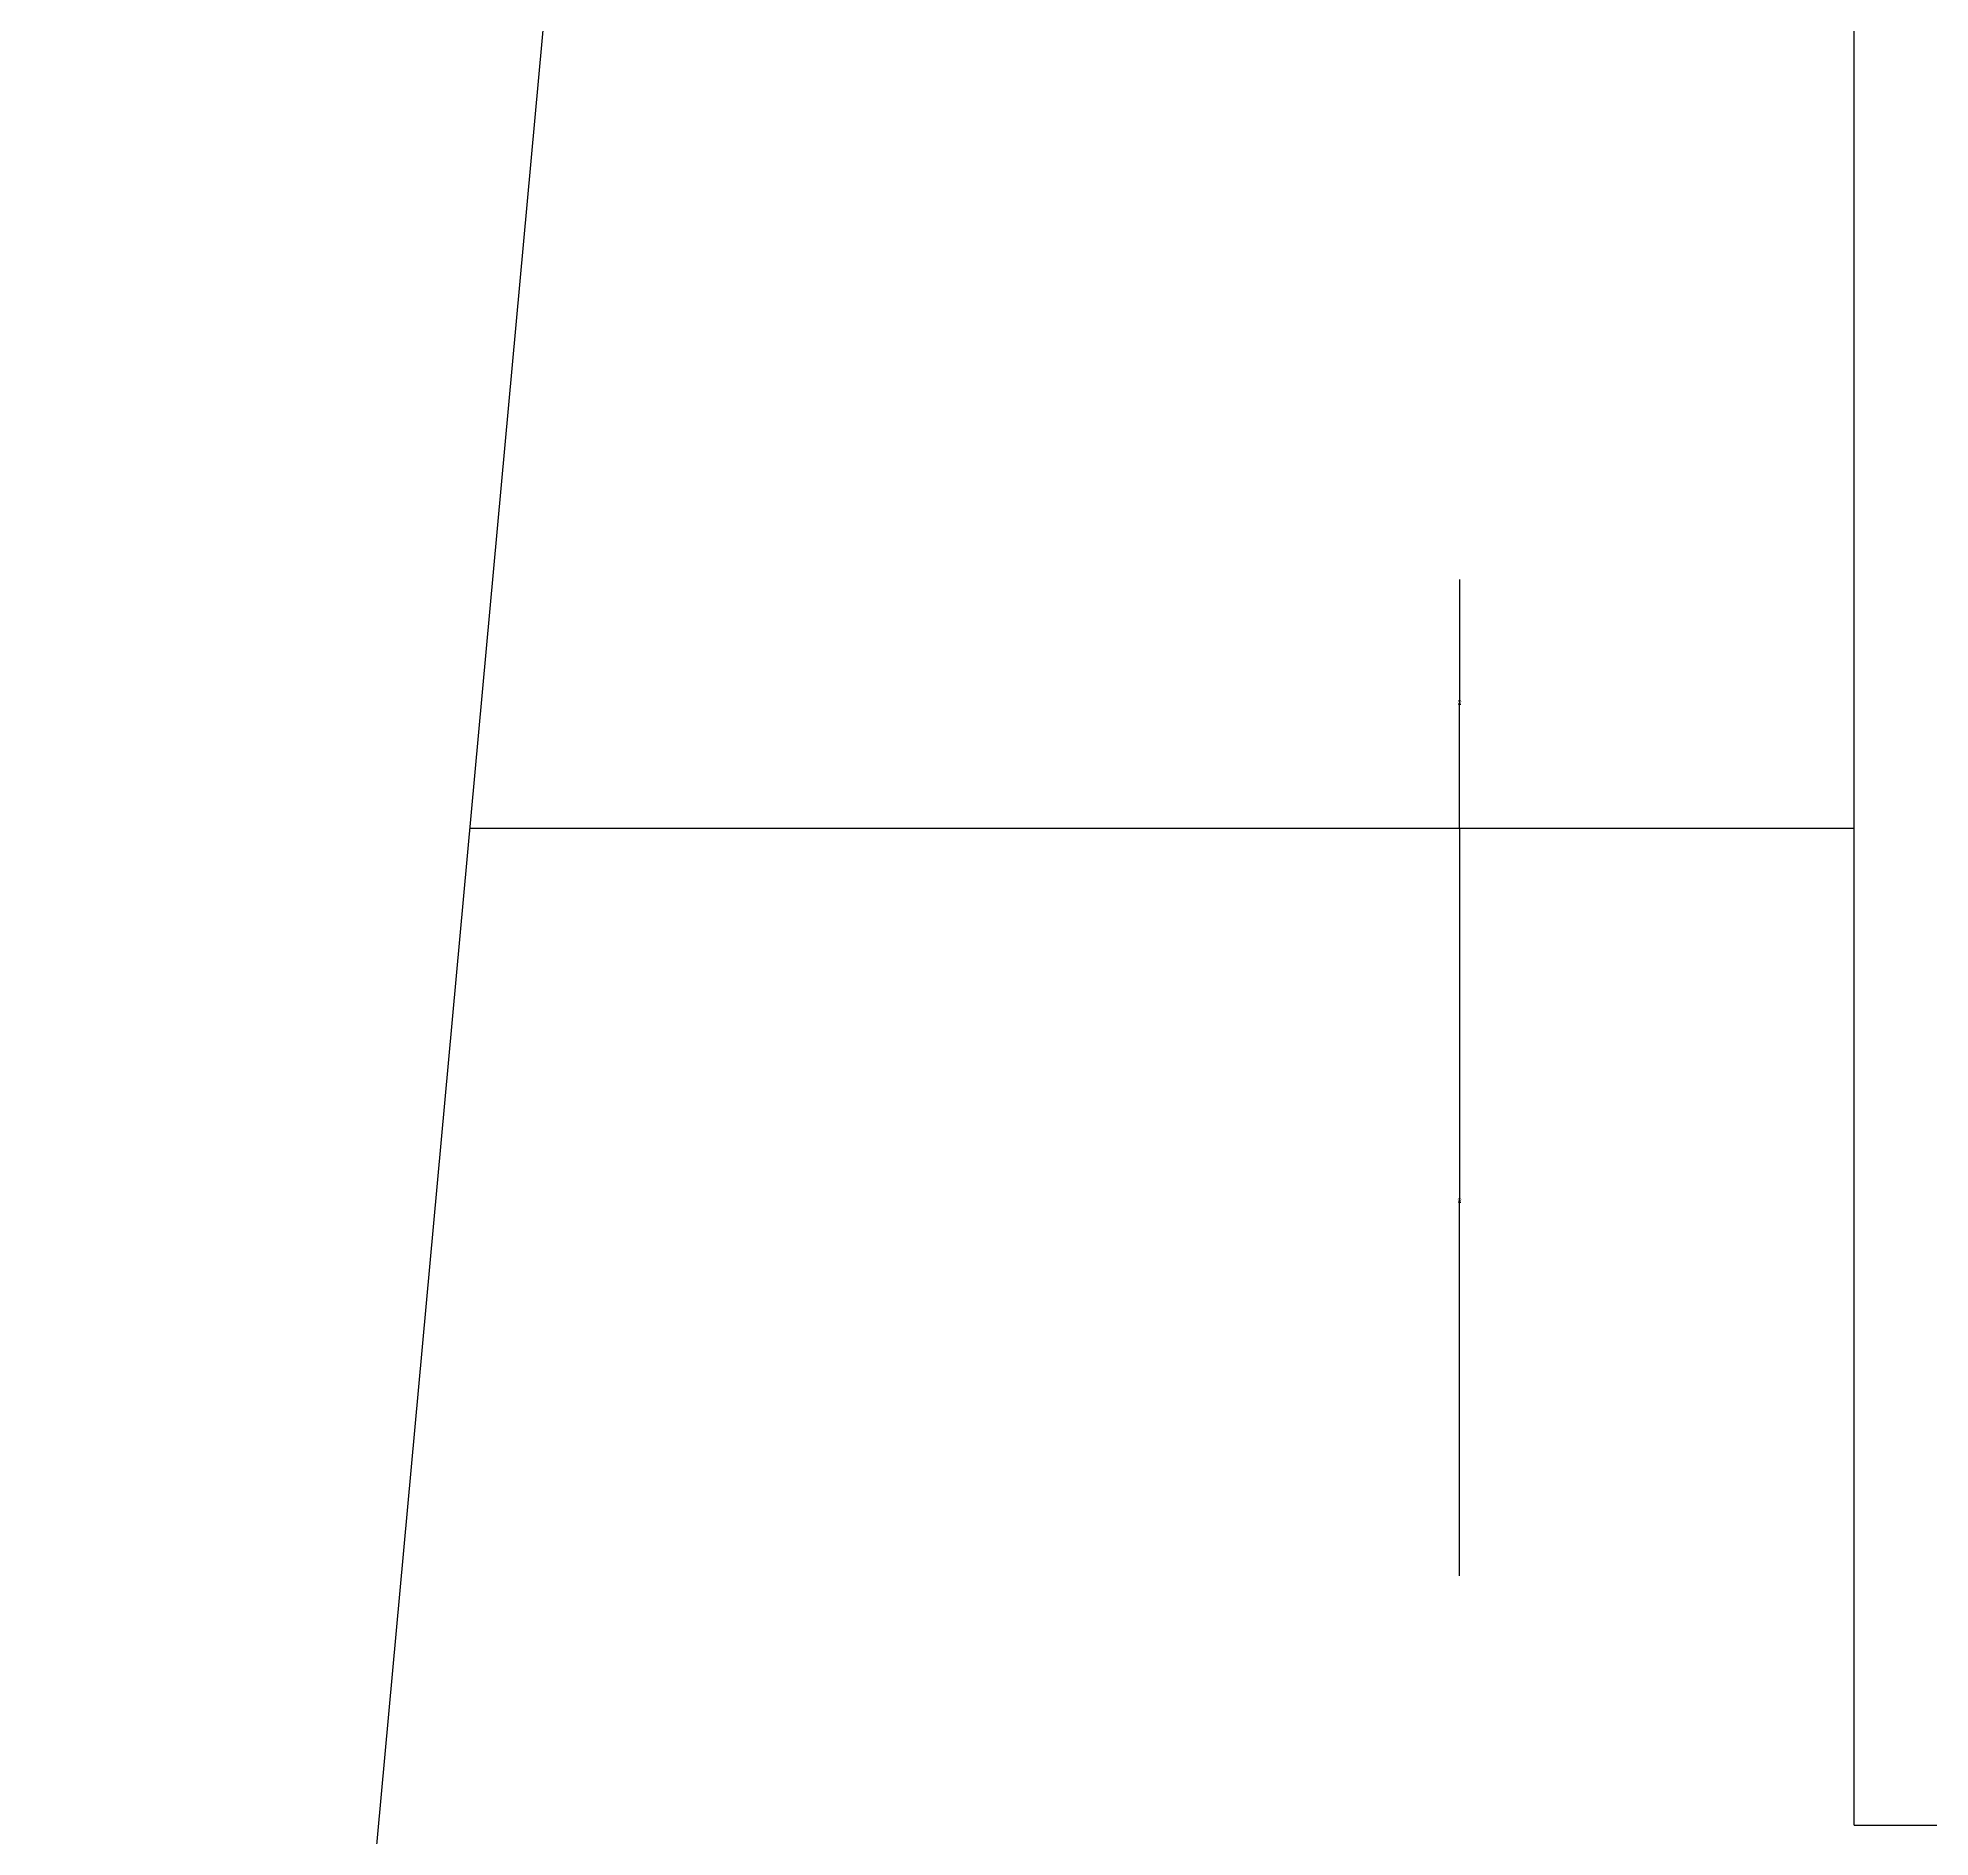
# Model space of a CAD drawing. Header units: metres. Extents: x -9731 to 0, y -43331 to 0.
# Drawn here: x -5175 to -4416, y -34687 to -33965 of the extents above; entities that cross this region are included whole.
import ezdxf

# ---------------------------------------------------------------- set-up
doc = ezdxf.new("R2010")
doc.units = ezdxf.units.M
doc.layers.add('4', color=4, linetype='Continuous')
doc.layers.add('DIM', color=3, linetype='Continuous')
doc.dimstyles.get("Standard").update_dxf_attribs({"dimtxt": 2.5, "dimasz": 2.5, "dimexe": 1.25, "dimexo": 0.625, "dimtad": 1, "dimcen": 2.5, "dimazin": 3, "dimtfac": 1, "dimtmove": 0, "dimatfit": 3})

# ---------------------------------------------------------------- blocks, each defined once
blk = doc.blocks.new('*D25')
for p, q in [((-4604.39, -34281.96), (-4604.39, -34431.96)), ((-4604.64, -34431.96), (-4604.89, -34431.96)), ((-4604.39, -34581.96), (-4604.39, -34431.96)), ((-4604.39, -34431.96), (-4604.39, -34431.96)), ((-4604.14, -34431.96), (-4603.89, -34431.96))]:
    blk.add_line(p, q)
at = {"layer": 'Defpoints'}
for p in [(-4604.39, -34281.96), (-4604.39, -34431.96), (-4604.39, -34581.96)]:
    blk.add_point(p, dxfattribs=at)
at = {"layer": 'DIM', "insert": (-4604.39, -34430.835), "char_height": 1, "attachment_point": 5}
blk.add_mtext('60', dxfattribs=at)
blk = doc.blocks.new('*D45')
for p, q in [((-4604.39, -34181.96), (-4604.39, -34231.96)), ((-4604.64, -34231.96), (-4604.89, -34231.96)), ((-4604.39, -34281.96), (-4604.39, -34231.96)), ((-4604.39, -34231.96), (-4604.39, -34231.96)), ((-4604.14, -34231.96), (-4603.89, -34231.96))]:
    blk.add_line(p, q)
at = {"layer": 'Defpoints'}
for p in [(-4604.39, -34181.96), (-4604.39, -34231.96), (-4604.39, -34281.96)]:
    blk.add_point(p, dxfattribs=at)
at = {"layer": 'DIM', "insert": (-4604.39, -34230.835), "char_height": 1, "attachment_point": 5}
blk.add_mtext('20', dxfattribs=at)

msp = doc.modelspace()

# ---------------------------------------------------------------- linework, layer by layer
at = {"layer": '4'}
for p, q in [((-4446.05, -34681.96), (-4446.05, -33498.63)), ((-4446.05, -34281.96), (-5001.59, -34281.96)), ((-4446.05, -34681.96), (-2996.05, -34681.96))]:
    msp.add_line(p, q, dxfattribs=at)
at = {"layer": 'DIM'}
msp.add_line((-4851.57, -32643.82), (-5174.9, -36174.34), dxfattribs=at)

# ---------------------------------------------------------------- dimensions: what is measured, and where the dimension line sits
for base, p1, p2, text, picture, middle in [((-4604.39, -34231.96), (-4604.39, -34281.96), (-4604.39, -34181.96), '20', '*D45', (-4604.39, -34230.835)), ((-4604.39, -34431.96), (-4604.39, -34581.96), (-4604.39, -34281.96), '60', '*D25', (-4604.39, -34430.835))]:
    dim = msp.add_linear_dim(base=base, p1=p1, p2=p2, text=text, dimstyle='Standard', dxfattribs=at)
    dim.commit()
    dim.dimension.update_dxf_attribs({"geometry": picture, "text_midpoint": middle})

doc.saveas('drawing.dxf')
